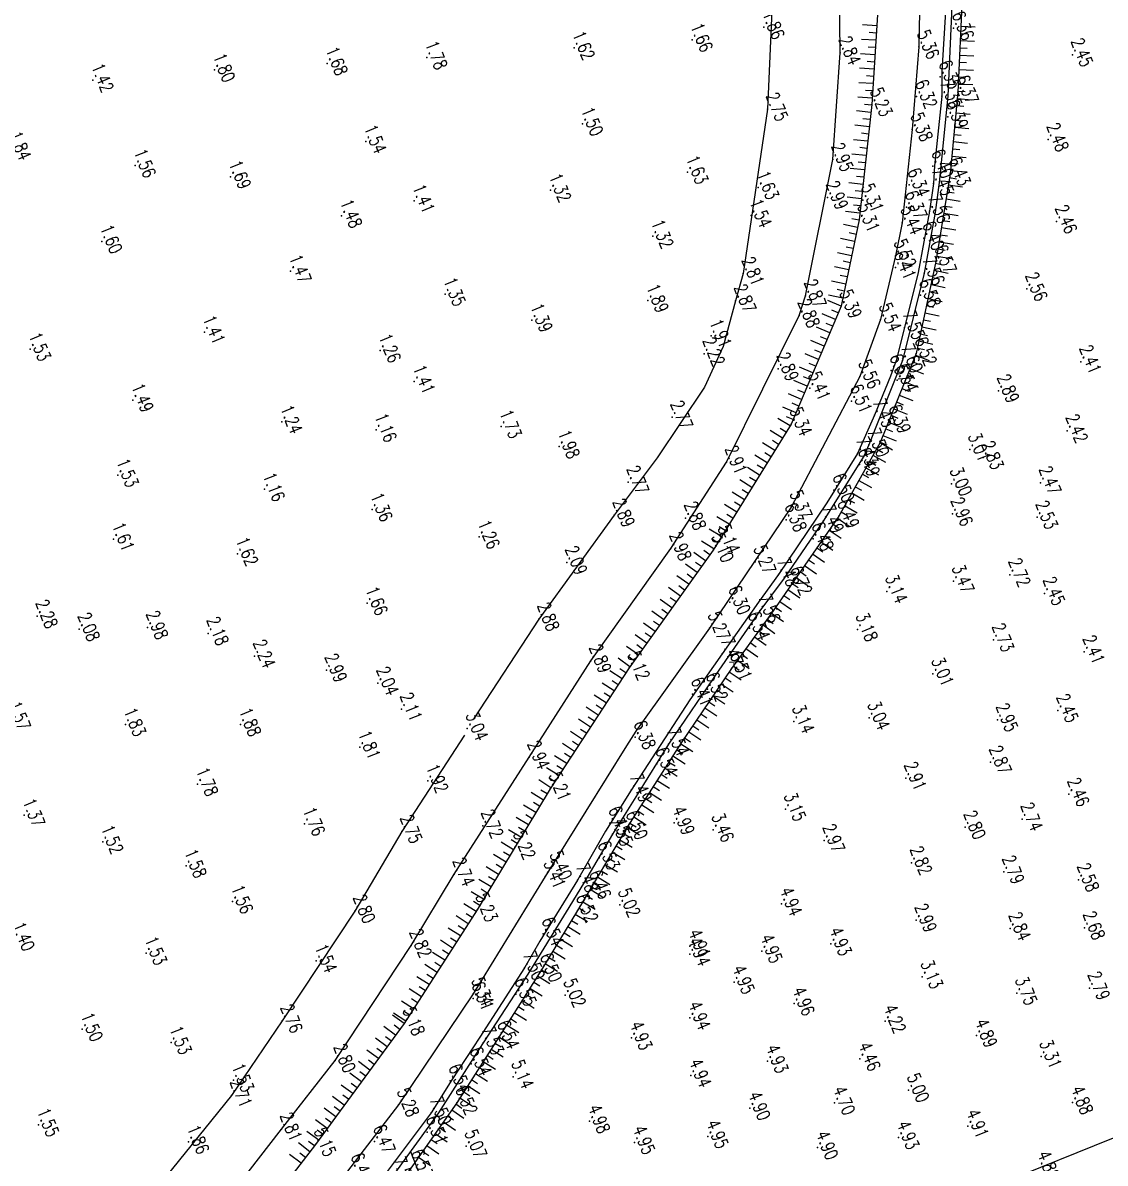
# Model space of a CAD drawing. Header units: millimetres. Extents: x 405522 to 410309, y 2303080 to 2310223.
# Drawn here: x 407481.1 to 407630.8, y 2306985 to 2307142.7 of the extents above; entities that cross this region are included whole.
import ezdxf
from ezdxf.enums import TextEntityAlignment as Align
from ezdxf.xclip import XClip

# ---------------------------------------------------------------- set-up
doc = ezdxf.new("R2010")
doc.units = ezdxf.units.MM
doc.header["$LTSCALE"] = 10
doc.header["$MEASUREMENT"] = 0
doc.header["$XCLIPFRAME"] = 0
doc.layers.get('Defpoints').update_dxf_attribs({"linetype": 'CONTINUOUS'})
for name, color, linetype in [('caodo', 7, 'CONTINUOUS'), ('De', 5, 'CONTINUOUS'), ('DIM', 4, 'CONTINUOUS'), ('Hatch', 8, 'CONTINUOUS'), ('Line', 136, 'CONTINUOUS')]:
    doc.layers.add(name, color=color, linetype=linetype)
doc.styles.add('Dien', font='simplex.shx', dxfattribs={"width": 0.75})
doc.styles.add('TextH', font='vntimeh.shx', dxfattribs={"width": 0.75})
doc.styles.add('txt', font='romans.shx', dxfattribs={"height": 0.2})
doc.dimstyles.new('D2', dxfattribs={"dimscale": 2, "dimtxt": 1.8, "dimasz": 1.5, "dimexe": 1.5, "dimexo": 2, "dimgap": 1, "dimtad": 1, "dimdec": 1, "dimdsep": 46, "dimtxsty": 'TextH', "dimcen": 2.5, "dimclrd": 4, "dimclre": 4, "dimclrt": 7, "dimadec": 1, "dimazin": 2, "dimtfac": 1, "dimtdec": 1, "dimtmove": 1, "dimatfit": 0, "dimfxl": 0.25, "dimtolj": 1, "dimtzin": 0, "dimlwd": -1, "dimlwe": -1, "dimarcsym": 0})
doc.dimstyles.new('D6.7', dxfattribs={"dimscale": 6.7, "dimtxt": 1.5, "dimasz": 2, "dimexe": 1.5, "dimexo": 0.5, "dimgap": 1, "dimtad": 1, "dimdec": 0, "dimdsep": 46, "dimtxsty": 'Dien', "dimcen": 1, "dimclrd": 256, "dimclre": 256, "dimclrt": 7, "dimaunit": 1, "dimadec": 3, "dimazin": 0, "dimtfac": 1, "dimtdec": 0, "dimtmove": 1, "dimatfit": 0, "dimfxl": 1, "dimtolj": 1, "dimtzin": 0, "dimlwe": -1, "dimarcsym": 0})

# ---------------------------------------------------------------- blocks, each defined once
blk = doc.blocks.new('*D8')
at = {"layer": 'Defpoints', "color": 0, "linetype": 'Continuous'}
for p in [(407688.8, 2307448.84), (407705.66, 2307406.94), (406731.61, 2307015)]:
    blk.add_point(p, dxfattribs=at)
at = {"layer": 'DIM', "linetype": 'Continuous'}
for p, q in [((407704.41, 2307410.04), (407685.05, 2307458.16)), ((406730.36, 2307018.11), (406711, 2307066.22))]:
    blk.add_line(p, q, dxfattribs=at)
at = {"layer": 'DIM', "linetype": 'Continuous', "lineweight": -2}
blk.add_line((406727.19, 2307061.9), (407676.37, 2307443.83), dxfattribs=at)
at = {"layer": 'DIM', "linetype": 'Continuous'}
for points in [[(407675.53, 2307445.9), (407677.2, 2307441.76), (407688.8, 2307448.84)], [(406726.35, 2307063.97), (406728.02, 2307059.83), (406714.75, 2307056.9)]]:
    blk.add_solid(points, dxfattribs=at)
at = {"layer": 'DIM', "color": 7, "linetype": 'Continuous', "insert": (407197.4, 2307263.74), "char_height": 10.05, "attachment_point": 5, "rotation": 21.9189, "style": 'Dien'}
blk.add_mtext('\\A1;1050', dxfattribs=at)
blk = doc.blocks.new('*D10')
at = {"layer": 'Defpoints', "color": 0, "linetype": 'Continuous'}
for p in [(407816.98, 2307451.73), (406697.25, 2307100.41), (406731.61, 2307015)]:
    blk.add_point(p, dxfattribs=at)
at = {"layer": 'DIM'}
for p, q in [((407815.73, 2307454.84), (407778.86, 2307546.46)), ((406730.36, 2307018.11), (406693.5, 2307109.73))]:
    blk.add_line(p, q, dxfattribs=at)
at = {"layer": 'DIM', "linetype": 'Continuous', "lineweight": -2}
blk.add_line((407770.18, 2307532.14), (406709.68, 2307105.41), dxfattribs=at)
at = {"layer": 'DIM', "linetype": 'Continuous'}
for points in [[(407769.34, 2307534.21), (407771.01, 2307530.06), (407782.61, 2307537.14)], [(406708.84, 2307107.48), (406710.51, 2307103.34), (406697.25, 2307100.41)]]:
    blk.add_solid(points, dxfattribs=at)
at = {"layer": 'DIM', "color": 7, "linetype": 'Continuous', "insert": (407235.55, 2307329.65), "char_height": 10.05, "attachment_point": 5, "rotation": 21.9189, "style": 'Dien'}
blk.add_mtext('\\A1;1170', dxfattribs=at)
blk = doc.blocks.new('20')
at = {"layer": 'caodo', "color": 8, "linetype": 'Continuous'}
for p in [(-23.95, -166.4, -0.46), (2.26, -166.53, 4.04), (-33.88, -168.15, -0.66), (-50.2, -169.27, -0.7), (-13.4, -169.96, 0.52), (-2.54, -169.12, 3.04), (18.71, -170.22, 0.13), (-84.34, -171.42, -0.64), (-70.57, -170.61, -0.54), (-99.91, -172.33, -0.52), (0.44, -173.3, 4.03), (-116.72, -173.73, -0.9), (-2.83, -175.99, 4), (0.63, -175.97, 5.03), (2.88, -175.38, 4.05), (-23.46, -177.75, 0.43), (-9.03, -177.1, 2.91), (-49.02, -179.76, -0.82), (1.46, -178.82, 4.07), (-3.44, -180.54, 3.06), (-79.01, -182.22, -0.78), (15.35, -181.95, 0.16), (-110.87, -185.56, -0.76), (-14.43, -184.71, 0.63), (-0.58, -185.61, 4.08), (-97.71, -187.13, -0.63), (-34.51, -186.46, -0.69), (1.79, -186.71, 4.11), (-53.46, -188.93, -1), (-24.74, -188.6, -0.69), (-3.87, -188.2, 4.02), (-0.51, -188.04, 5.13), (-72.33, -190.44, -0.91), (-15.15, -189.97, 0.67), (-10.26, -190.34, 2.99), (-4.25, -191.32, 4.05), (-1.05, -191.85, 5.24), (-82.35, -192.51, -0.84), (-25.72, -192.47, -0.78), (-10.78, -193.07, 2.99), (-4.83, -193.46, 3.12), (16.53, -193.29, 0.14), (-39.32, -195.33, -1), (-115.51, -196.03, -0.72), (-1.82, -195.57, 4.08), (-5.74, -198.03, 3.2), (-89.4, -200.16, -0.85), (-5.77, -199.64, 4.09), (-0.16, -198.83, 4.25), (-26.8, -200.48, 0.49), (-1.8, -200.41, 5.24), (-68.03, -203.33, -0.97), (12.41, -202.61, 0.24), (-39.98, -204.23, -0.43), (-27.88, -204.25, 0.55), (-18.19, -203.57, 0.55), (-13.27, -205.01, 3.07), (-2.3, -203.49, 4.26), (-19.06, -206.3, 0.56), (-56.03, -206.93, -0.93), (-7.81, -206.86, 3.22), (-4.52, -207.94, 5.23), (-101.32, -208.57, -0.91), (-31.25, -209.09, -0.41), (-125.41, -210.93, -0.79), (-77, -211.12, -1.06), (-32.22, -211.6, -0.1), (-4.78, -212.52, 5.28), (-2.9, -211.56, 4.2), (19.88, -212.67, 0.09), (-21.99, -213.68, 0.57), (-6.36, -213.91, 4.25), (-72.29, -215.43, -0.91), (-10.67, -214.7, 3.24), (-5.51, -215.24, 4.22), (-17.6, -216.35, 3.09), (8.5, -216.7, 0.57), (-111.21, -217.99, -0.83), (-11.83, -218.11, 4.19), (-36.65, -220.35, 0.45), (-8.67, -220.09, 5.13), (-90.61, -220.98, -1.08), (-77.57, -222.11, -1.16), (-60.29, -221.62, -0.59), (-20.16, -221.29, 3.02), (-6.49, -220.91, 4.07), (17.99, -222.22, 0.1), (-52.26, -224.41, -0.34), (-11.01, -225.37, 5.11), (-9.45, -224.16, 5.18), (4.51, -224.82, 0.69), (-29.13, -226.56, 0.59), (-10.75, -226.87, 4.17), (6.35, -225.93, 0.51), (-113.27, -228.38, -0.79), (-42.72, -229.35, 0.45), (1.98, -229.56, 0.68), (14.29, -229.41, 0.15), (-93.02, -230.32, -1.16), (-14.26, -230.44, 4.18), (-78.14, -233.09, -0.96), (-20.16, -232.77, 3.05), (-44.66, -233.89, 0.57), (-34.78, -234.29, 0.56), (-20.88, -234.52, 4.06), (-15.75, -234.72, 5.17), (-13.61, -234.04, 4.17), (2.11, -233.73, 0.64), (13.83, -234.19, 0.21), (-113.87, -237.21, -0.71), (-63.32, -236.87, -1.06), (-30.1, -237.54, 2.82), (-17.15, -237.17, 4.16), (-96.75, -239.24, -0.7), (-36.81, -238.51, 0.66), (-30.97, -238.73, 2.78), (-51.22, -240.46, -0.23), (-25.15, -240.35, 2.95), (-21.92, -242.09, 5.16), (10.07, -242.13, 0.4), (-20.13, -243.27, 4.4), (-6.95, -244.43, 0.82), (2.26, -243.04, 1.15), (-28.65, -245.95, 3.98), (14.85, -244.71, 0.13), (-78.82, -246.07, -0.66), (-24.51, -247.13, 5.24), (-124.44, -247.88, -0.04), (-55.08, -248.26, 0.56), (-118.62, -249.67, -0.24), (-109.17, -249.41, 0.66), (-100.8, -250.24, -0.14), (-31.48, -249.53, 2.95), (-25.96, -249.54, 4.22), (-11.03, -249.69, 0.86), (7.79, -251.14, 0.41), (-94.37, -253.39, -0.08), (-29.7, -253.07, 5.15), (20.34, -252.8, 0.09), (-84.45, -255.33, 0.67), (-47.9, -254.05, 0.57), (-42.59, -255.03, 2.8), (-28.44, -255.09, 4.19), (-0.57, -255.86, 0.69), (-77.32, -257.14, -0.28), (-33.82, -258.63, 4.09), (-31.77, -257.94, 4.2), (-74.07, -260.73, -0.21), (16.7, -260.91, 0.13), (-112.24, -262.83, -0.49), (-96.32, -262.83, -0.44), (-19.82, -262.42, 0.82), (-9.4, -261.93, 0.72), (8.34, -262.19, 0.63), (-64.96, -263.42, 0.72), (-41.75, -264.61, 4.06), (-79.84, -265.99, -0.51), (-37.16, -265.55, 5.22), (-56.43, -267.38, 0.62), (7.4, -268.07, 0.55), (-38.74, -268.3, 4.22), (-102.26, -271.09, -0.54), (-70.44, -270.62, -0.4), (-4.34, -270.29, 0.59), (-53.49, -271.73, 2.89), (-42.3, -271.93, 5.17), (18.21, -272.5, 0.14), (-126.22, -275.37, -0.95), (-20.97, -274.57, 0.83), (11.75, -275.92, 0.42), (-87.48, -276.56, -0.56), (-62.83, -276.88, 0.4), (-45.24, -276.48, 4.13), (-42.85, -277.06, 4.18), (-36.38, -276.46, 2.67), (-30.96, -277.41, 1.14), (3.87, -277.04, 0.48), (-115.38, -279.07, -0.8), (-74.03, -277.62, 0.43), (-44.89, -278, 5.23), (-15.62, -278.9, 0.65), (-58.39, -279.83, 2.9), (-46.73, -281.28, 4.21), (-3.54, -281.96, 0.5), (-103.85, -282.39, -0.74), (-66.79, -283.55, 0.42), (-54.19, -283.85, 3.09), (-53.33, -282.66, 3.08), (9.21, -283.24, 0.47), (-49.71, -284.37, 5.16), (-47.91, -285.3, 4.14), (19.56, -284.31, 0.26), (-97.42, -287.33, -0.76), (-63.6, -288.47, 2.91), (-49.73, -288.57, 4.2), (-43.89, -287.8, 2.7), (-21.52, -287.65, 2.62), (-80.53, -288.64, 0.48), (-2.9, -289.92, 0.67), (10.1, -291.08, 0.52), (20.37, -290.95, 0.36), (-54.47, -291.81, 4.22), (-14.68, -293.18, 2.61), (-109.36, -294.45, -0.79), (-72.74, -293.41, 0.5), (-34.2, -294.59, 2.62), (-34.18, -293.48, 2.59), (-24.23, -294.17, 2.63), (-85.84, -295.52, -0.78), (-57.06, -296.51, 5.18), (-54.71, -296.77, 4.18), (-2.06, -297.73, 0.81), (-28.08, -298.46, 2.63), (21.05, -299.29, 0.47), (-64.16, -300.11, 3.02), (-64.15, -300.74, 4.19), (-58.23, -300.15, 4.23), (-51.43, -300.28, 2.7), (11.01, -300.01, 1.43), (-19.78, -301.44, 2.64), (-90.58, -303.82, 0.44), (-73.69, -304.2, 2.86), (-34.18, -303.43, 2.62), (-7.17, -303.88, 1.9), (-118.2, -304.99, -0.82), (5.46, -305.86, 2.57), (-105.93, -306.84, -0.79), (-62.77, -306.86, 5.21), (-60.61, -306.07, 4.22), (-42.26, -306.2, 2.61), (-10.68, -309.07, 2.14), (14.38, -308.74, 0.99), (-83.24, -309.29, 0.48), (-64.43, -309.77, 4.22), (-23.44, -309.41, 2.61), (-97.31, -312.01, -0.79), (-67.34, -312.11, 4.22), (-58.64, -311.55, 2.82), (-34.07, -311.37, 2.62), (-3.94, -313.4, 2.68), (-97.58, -314.13, 0.39), (-66.41, -315.15, 4.2), (-14.18, -315.17, 2.38), (18.73, -315.11, 2.56), (-74.46, -315.43, 2.96), (-69.96, -316.57, 5.18), (-25.9, -315.9, 2.58), (-124.25, -318.2, -0.77), (-48.06, -317.72, 2.66), (4.26, -318.37, 2.59), (-90.66, -318.79, 0.49), (-70.49, -319.23, 4.19), (-31.7, -319.83, 2.63), (-5.34, -319.95, 2.61), (-103.51, -320.56, -0.46), (-85.94, -320.91, 2.83), (-77.78, -320.51, 4.15), (-65.11, -321.18, 2.75), (-41.85, -320.63, 2.63), (-16.53, -321.34, 2.58)]:
    blk.add_point(p, dxfattribs=at)
at = {"layer": 'caodo', "color": 8, "linetype": 'Continuous', "style": 'txt', "width": 0.75}
for s, p in [('1.86', (-23.45, -166.4, -0.46)), ('6.36', (2.76, -166.53, 4.04)), ('1.66', (-33.38, -168.15, -0.66)), ('5.36', (-2.04, -169.12, 3.04)), ('1.78', (-70.07, -170.61, -0.54)), ('1.62', (-49.7, -169.27, -0.7)), ('2.84', (-12.9, -169.96, 0.52)), ('2.45', (19.21, -170.22, 0.13)), ('1.80', (-99.41, -172.33, -0.52)), ('1.68', (-83.84, -171.42, -0.64)), ('1.42', (-116.22, -173.73, -0.9)), ('6.35', (0.94, -173.3, 4.03)), ('6.37', (3.38, -175.38, 4.05)), ('5.23', (-8.53, -177.1, 2.91)), ('6.32', (-2.33, -175.99, 4)), ('7.35', (1.13, -175.97, 5.03)), ('2.75', (-22.96, -177.75, 0.43)), ('1.50', (-48.52, -179.76, -0.82)), ('6.39', (1.96, -178.82, 4.07)), ('5.38', (-2.94, -180.54, 3.06)), ('2.48', (15.85, -181.95, 0.16)), ('1.84', (-127.62, -183.14, -0.48)), ('1.54', (-78.51, -182.22, -0.78)), ('2.95', (-13.93, -184.71, 0.63)), ('1.56', (-110.37, -185.56, -0.76)), ('1.63', (-34.01, -186.46, -0.69)), ('6.40', (-0.08, -185.61, 4.08)), ('1.69', (-97.21, -187.13, -0.63)), ('6.34', (-3.37, -188.2, 4.02)), ('7.45', (-0.01, -188.04, 5.13)), ('6.43', (2.29, -186.71, 4.11)), ('1.32', (-52.96, -188.93, -1)), ('1.63', (-24.24, -188.6, -0.69)), ('1.41', (-71.83, -190.44, -0.91)), ('2.99', (-14.65, -189.97, 0.67)), ('5.31', (-9.76, -190.34, 2.99)), ('6.37', (-3.75, -191.32, 4.05)), ('1.48', (-81.85, -192.51, -0.84)), ('1.54', (-25.22, -192.47, -0.78)), ('5.31', (-10.28, -193.07, 2.99)), ('7.56', (-0.55, -191.85, 5.24)), ('5.44', (-4.33, -193.46, 3.12)), ('2.46', (17.03, -193.29, 0.14)), ('1.60', (-115.01, -196.03, -0.72)), ('1.32', (-38.82, -195.33, -1)), ('6.40', (-1.32, -195.57, 4.08)), ('5.52', (-5.24, -198.03, 3.2)), ('6.57', (0.34, -198.83, 4.25)), ('1.47', (-88.9, -200.16, -0.85)), ('2.81', (-26.3, -200.48, 0.49)), ('6.41', (-5.27, -199.64, 4.09)), ('7.56', (-1.3, -200.41, 5.24)), ('1.35', (-67.53, -203.33, -0.97)), ('2.87', (-17.69, -203.57, 0.55)), ('6.58', (-1.8, -203.49, 4.26)), ('2.56', (12.91, -202.61, 0.24)), ('1.89', (-39.48, -204.23, -0.43)), ('2.87', (-27.38, -204.25, 0.55)), ('5.39', (-12.77, -205.01, 3.07)), ('1.39', (-55.53, -206.93, -0.93)), ('2.88', (-18.56, -206.3, 0.56)), ('5.54', (-7.31, -206.86, 3.22)), ('1.41', (-100.82, -208.57, -0.91)), ('7.55', (-4.02, -207.94, 5.23)), ('1.91', (-30.75, -209.09, -0.41)), ('1.53', (-124.91, -210.93, -0.79)), ('1.26', (-76.5, -211.12, -1.06)), ('2.22', (-31.72, -211.6, -0.1)), ('6.52', (-2.4, -211.56, 4.2)), ('7.60', (-4.28, -212.52, 5.28)), ('2.41', (20.38, -212.67, 0.09)), ('2.89', (-21.49, -213.68, 0.57)), ('5.56', (-10.17, -214.7, 3.24)), ('6.57', (-5.86, -213.91, 4.25)), ('1.41', (-71.79, -215.43, -0.91)), ('5.41', (-17.1, -216.35, 3.09)), ('6.54', (-5.01, -215.24, 4.22)), ('1.49', (-110.71, -217.99, -0.83)), ('6.51', (-11.33, -218.11, 4.19)), ('2.89', (9, -216.7, 0.57)), ('1.24', (-90.11, -220.98, -1.08)), ('2.77', (-36.15, -220.35, 0.45)), ('5.34', (-19.66, -221.29, 3.02)), ('7.45', (-8.17, -220.09, 5.13)), ('6.39', (-5.99, -220.91, 4.07)), ('1.16', (-77.07, -222.11, -1.16)), ('1.73', (-59.79, -221.62, -0.59)), ('2.42', (18.49, -222.22, 0.1)), ('1.98', (-51.76, -224.41, -0.34)), ('7.50', (-8.95, -224.16, 5.18)), ('7.43', (-10.51, -225.37, 5.11)), ('3.01', (5.01, -224.82, 0.69)), ('2.83', (6.85, -225.93, 0.51)), ('2.91', (-28.63, -226.56, 0.59)), ('6.49', (-10.25, -226.87, 4.17)), ('1.53', (-112.77, -228.38, -0.79)), ('1.16', (-92.52, -230.32, -1.16)), ('2.77', (-42.22, -229.35, 0.45)), ('6.50', (-13.76, -230.44, 4.18)), ('3.00', (2.48, -229.56, 0.68)), ('2.47', (14.79, -229.41, 0.15)), ('1.36', (-77.64, -233.09, -0.96)), ('2.89', (-44.16, -233.89, 0.57)), ('5.37', (-19.66, -232.77, 3.05)), ('2.96', (2.61, -233.73, 0.64)), ('2.88', (-34.28, -234.29, 0.56)), ('6.38', (-20.38, -234.52, 4.06)), ('7.49', (-15.25, -234.72, 5.17)), ('6.49', (-13.11, -234.04, 4.17)), ('2.53', (14.33, -234.19, 0.21)), ('1.26', (-62.82, -236.87, -1.06)), ('1.61', (-113.37, -237.21, -0.71)), ('2.98', (-36.31, -238.51, 0.66)), ('5.10', (-30.47, -238.73, 2.78)), ('5.14', (-29.6, -237.54, 2.82)), ('6.48', (-16.65, -237.17, 4.16)), ('1.62', (-96.25, -239.24, -0.7)), ('5.27', (-24.65, -240.35, 2.95)), ('2.09', (-50.72, -240.46, -0.23)), ('7.48', (-21.42, -242.09, 5.16)), ('6.72', (-19.63, -243.27, 4.4)), ('3.47', (2.76, -243.04, 1.15)), ('2.72', (10.57, -242.13, 0.4)), ('3.14', (-6.45, -244.43, 0.82)), ('2.45', (15.35, -244.71, 0.13)), ('1.66', (-78.32, -246.07, -0.66)), ('6.30', (-28.15, -245.95, 3.98)), ('2.28', (-123.94, -247.88, -0.04)), ('7.56', (-24.01, -247.13, 5.24)), ('2.08', (-118.12, -249.67, -0.24)), ('2.98', (-108.67, -249.41, 0.66)), ('2.88', (-54.58, -248.26, 0.56)), ('5.27', (-30.98, -249.53, 2.95)), ('6.54', (-25.46, -249.54, 4.22)), ('3.18', (-10.53, -249.69, 0.86)), ('2.18', (-100.3, -250.24, -0.14)), ('2.73', (8.29, -251.14, 0.41)), ('7.47', (-29.2, -253.07, 5.15)), ('2.41', (20.84, -252.8, 0.09)), ('2.24', (-93.87, -253.39, -0.08)), ('2.89', (-47.4, -254.05, 0.57)), ('2.99', (-83.95, -255.33, 0.67)), ('5.12', (-42.09, -255.03, 2.8)), ('6.51', (-27.94, -255.09, 4.19)), ('3.01', (-0.07, -255.86, 0.69)), ('2.04', (-76.82, -257.14, -0.28)), ('6.41', (-33.32, -258.63, 4.09)), ('6.52', (-31.27, -257.94, 4.2)), ('2.11', (-73.57, -260.73, -0.21)), ('1.57', (-127.72, -261.97, -0.75)), ('3.14', (-19.32, -262.42, 0.82)), ('3.04', (-8.9, -261.93, 0.72)), ('2.95', (8.84, -262.19, 0.63)), ('2.45', (17.2, -260.91, 0.13)), ('1.83', (-111.74, -262.83, -0.49)), ('1.88', (-95.82, -262.83, -0.44)), ('3.04', (-64.46, -263.42, 0.72)), ('6.38', (-41.25, -264.61, 4.06)), ('7.54', (-36.66, -265.55, 5.22)), ('1.81', (-79.34, -265.99, -0.51)), ('2.94', (-55.93, -267.38, 0.62)), ('6.54', (-38.24, -268.3, 4.22)), ('2.87', (7.9, -268.07, 0.55)), ('2.91', (-3.84, -270.29, 0.59)), ('1.78', (-101.76, -271.09, -0.54)), ('1.92', (-69.94, -270.62, -0.4)), ('5.21', (-52.99, -271.73, 2.89)), ('7.49', (-41.8, -271.93, 5.17)), ('2.46', (18.71, -272.5, 0.14)), ('3.15', (-20.47, -274.57, 0.83)), ('1.37', (-125.72, -275.37, -0.95)), ('6.45', (-44.74, -276.48, 4.13)), ('2.74', (12.25, -275.92, 0.42)), ('1.76', (-86.98, -276.56, -0.56)), ('2.75', (-73.53, -277.62, 0.43)), ('2.72', (-62.33, -276.88, 0.4)), ('7.55', (-44.39, -278, 5.23)), ('6.50', (-42.35, -277.06, 4.18)), ('4.99', (-35.88, -276.46, 2.67)), ('3.46', (-30.46, -277.41, 1.14)), ('2.80', (4.37, -277.04, 0.48)), ('1.52', (-114.88, -279.07, -0.8)), ('5.22', (-57.89, -279.83, 2.9)), ('2.97', (-15.12, -278.9, 0.65)), ('6.53', (-46.23, -281.28, 4.21)), ('1.58', (-103.35, -282.39, -0.74)), ('5.40', (-52.83, -282.66, 3.08)), ('2.82', (-3.04, -281.96, 0.5)), ('2.74', (-66.29, -283.55, 0.42)), ('5.41', (-53.69, -283.85, 3.09)), ('7.48', (-49.21, -284.37, 5.16)), ('2.79', (9.71, -283.24, 0.47)), ('2.58', (20.06, -284.31, 0.26)), ('6.46', (-47.41, -285.3, 4.14)), ('1.56', (-96.92, -287.33, -0.76)), ('2.80', (-80.03, -288.64, 0.48)), ('5.23', (-63.1, -288.47, 2.91)), ('6.52', (-49.23, -288.57, 4.2)), ('5.02', (-43.39, -287.8, 2.7)), ('4.94', (-21.02, -287.65, 2.62)), ('2.99', (-2.4, -289.92, 0.67)), ('6.54', (-53.97, -291.81, 4.22)), ('2.84', (10.6, -291.08, 0.52)), ('2.68', (20.87, -290.95, 0.36)), ('1.40', (-127.14, -292.47, -0.92)), ('2.82', (-72.24, -293.41, 0.5)), ('4.91', (-33.68, -293.48, 2.59)), ('4.93', (-14.18, -293.18, 2.61)), ('1.53', (-108.86, -294.45, -0.79)), ('4.94', (-33.7, -294.59, 2.62)), ('4.95', (-23.73, -294.17, 2.63)), ('1.54', (-85.34, -295.52, -0.78)), ('7.50', (-56.56, -296.51, 5.18)), ('6.50', (-54.21, -296.77, 4.18)), ('3.13', (-1.56, -297.73, 0.81)), ('5.34', (-63.66, -300.11, 3.02)), ('6.55', (-57.73, -300.15, 4.23)), ('5.02', (-50.93, -300.28, 2.7)), ('4.95', (-27.58, -298.46, 2.63)), ('3.75', (11.51, -300.01, 1.43)), ('2.79', (21.55, -299.29, 0.47)), ('6.51', (-63.65, -300.74, 4.19)), ('4.96', (-19.28, -301.44, 2.64)), ('2.76', (-90.08, -303.82, 0.44)), ('5.18', (-73.19, -304.2, 2.86)), ('4.94', (-33.68, -303.43, 2.62)), ('4.22', (-6.67, -303.88, 1.9)), ('1.50', (-117.7, -304.99, -0.82)), ('6.54', (-60.11, -306.07, 4.22)), ('4.93', (-41.76, -306.2, 2.61)), ('4.89', (5.96, -305.86, 2.57)), ('1.53', (-105.43, -306.84, -0.79)), ('7.53', (-62.27, -306.86, 5.21)), ('2.80', (-82.74, -309.29, 0.48)), ('4.93', (-22.94, -309.41, 2.61)), ('4.46', (-10.18, -309.07, 2.14)), ('3.31', (14.88, -308.74, 0.99)), ('6.54', (-63.93, -309.77, 4.22)), ('1.53', (-96.81, -312.01, -0.79)), ('6.54', (-66.84, -312.11, 4.22)), ('5.14', (-58.14, -311.55, 2.82)), ('4.94', (-33.57, -311.37, 2.62)), ('2.71', (-97.08, -314.13, 0.39)), ('5.00', (-3.44, -313.4, 2.68)), ('5.28', (-73.96, -315.43, 2.96)), ('6.52', (-65.91, -315.15, 4.2)), ('4.70', (-13.68, -315.17, 2.38)), ('4.88', (19.23, -315.11, 2.56)), ('7.50', (-69.46, -316.57, 5.18)), ('4.90', (-25.4, -315.9, 2.58)), ('1.55', (-123.75, -318.2, -0.77)), ('2.81', (-90.16, -318.79, 0.49)), ('4.98', (-47.56, -317.72, 2.66)), ('4.91', (4.76, -318.37, 2.59)), ('1.86', (-103.01, -320.56, -0.46)), ('6.47', (-77.28, -320.51, 4.15)), ('6.51', (-69.99, -319.23, 4.19)), ('4.95', (-31.2, -319.83, 2.63)), ('4.93', (-4.84, -319.95, 2.61)), ('5.15', (-85.44, -320.91, 2.83)), ('5.07', (-64.61, -321.18, 2.75)), ('4.95', (-41.35, -320.63, 2.63)), ('4.90', (-16.03, -321.34, 2.58)), ('6.43', (-80.37, -324.43, 4.11)), ('7.53', (-74.54, -324.93, 5.21)), ('6.53', (-72.03, -323.9, 4.21)), ('4.88', (14.59, -324.12, 2.56))]:
    blk.add_text(s, height=1.8, rotation=292, dxfattribs=at).set_placement(p, align=Align.CENTER)
blk = doc.blocks.new('*D50')
at = {"layer": 'Defpoints', "color": 0, "linetype": 'Continuous'}
for p in [(407494.82, 2306933.31), (408995.35, 2306821.5), (407742.64, 2306317.43)]:
    blk.add_point(p, dxfattribs=at)
at = {"layer": 'Hatch', "color": 4, "linetype": 'Continuous'}
for p, q in [((407498.53, 2306934.8), (408750.32, 2307438.5)), ((408748.65, 2307434.6), (408994.23, 2306824.28)), ((407746.35, 2306318.92), (408998.14, 2306822.62))]:
    blk.add_line(p, q, dxfattribs=at)
for points in [[(408749.12, 2307434.78), (408748.19, 2307434.41), (408747.53, 2307437.38)], [(408994.7, 2306824.47), (408993.77, 2306824.09), (408995.35, 2306821.5)]]:
    blk.add_solid(points, dxfattribs=at)
at = {"layer": 'Hatch', "color": 7, "linetype": 'Continuous', "insert": (408874.97, 2307130.86), "char_height": 3.6, "attachment_point": 5, "rotation": 291.9189, "style": 'TextH'}
blk.add_mtext('\\A1;663.9', dxfattribs=at)
blk = doc.blocks.new('*D54')
at = {"layer": 'Defpoints', "color": 0, "linetype": 'Continuous'}
for p in [(408495.7, 2307336.05), (407494.82, 2306933.31), (407742.64, 2306317.43)]:
    blk.add_point(p, dxfattribs=at)
at = {"layer": 'Hatch', "color": 4, "linetype": 'Continuous'}
for p, q in [((407498.53, 2306934.8), (408498.49, 2307337.17)), ((408742.4, 2306722.95), (408496.82, 2307333.26)), ((407746.35, 2306318.92), (408746.31, 2306721.28))]:
    blk.add_line(p, q, dxfattribs=at)
for points in [[(408497.29, 2307333.45), (408496.36, 2307333.08), (408495.7, 2307336.05)], [(408742.87, 2306723.13), (408741.94, 2306722.76), (408743.52, 2306720.16)]]:
    blk.add_solid(points, dxfattribs=at)
at = {"layer": 'Hatch', "color": 7, "linetype": 'Continuous', "insert": (408623.14, 2307029.52), "char_height": 3.6, "attachment_point": 5, "rotation": 291.9189, "style": 'TextH'}
blk.add_mtext('\\A1;663.9', dxfattribs=at)

msp = doc.modelspace()

# ---------------------------------------------------------------- linework, layer by layer
at = {"layer": 'De', "color": 8, "linetype": 'Continuous'}
for p, q in [((407599.23, 2307142.25), (407597.23, 2307142.38)), ((407599.16, 2307141.25), (407598.16, 2307141.32)), ((407610.79, 2307141.21), (407611.79, 2307141.17)), ((407610.84, 2307142.21), (407612.83, 2307142.13)), ((407599.1, 2307140.26), (407597.1, 2307140.38)), ((407610.75, 2307140.22), (407612.75, 2307140.13)), ((407598.97, 2307138.26), (407596.97, 2307138.39)), ((407599.03, 2307139.26), (407598.04, 2307139.32)), ((407610.66, 2307138.22), (407612.66, 2307138.13)), ((407610.71, 2307139.22), (407611.7, 2307139.17)), ((407598.84, 2307136.26), (407596.85, 2307136.39)), ((407598.91, 2307137.26), (407597.91, 2307137.33)), ((407610.58, 2307136.22), (407612.57, 2307136.13)), ((407610.62, 2307137.22), (407611.62, 2307137.18)), ((407598.78, 2307135.27), (407597.78, 2307135.33)), ((407610.53, 2307135.22), (407611.53, 2307135.18)), ((407598.71, 2307134.27), (407596.72, 2307134.4)), ((407598.65, 2307133.27), (407597.65, 2307133.33)), ((407610.44, 2307133.22), (407611.44, 2307133.18)), ((407610.49, 2307134.22), (407612.49, 2307134.13)), ((407598.59, 2307132.27), (407596.59, 2307132.4)), ((407610.36, 2307132.23), (407612.35, 2307132.03)), ((407598.41, 2307130.28), (407596.42, 2307130.5)), ((407598.52, 2307131.28), (407597.52, 2307131.38)), ((407610.16, 2307130.24), (407612.15, 2307130.04)), ((407610.26, 2307131.23), (407611.25, 2307131.14)), ((407598.19, 2307128.29), (407596.2, 2307128.51)), ((407598.3, 2307129.29), (407597.31, 2307129.4)), ((407610.07, 2307129.24), (407611.06, 2307129.14)), ((407598.08, 2307127.3), (407597.09, 2307127.41)), ((407609.88, 2307127.25), (407610.87, 2307127.15)), ((407609.97, 2307128.24), (407611.96, 2307128.05)), ((407597.97, 2307126.3), (407595.98, 2307126.52)), ((407597.86, 2307125.31), (407596.87, 2307125.42)), ((407609.68, 2307125.26), (407610.68, 2307125.16)), ((407609.78, 2307126.25), (407611.77, 2307126.06)), ((407597.75, 2307124.32), (407595.77, 2307124.53)), ((407609.59, 2307124.26), (407611.58, 2307124.07)), ((407597.54, 2307122.33), (407595.55, 2307122.55)), ((407597.65, 2307123.32), (407596.65, 2307123.43)), ((407609.4, 2307122.27), (407611.39, 2307122.08)), ((407609.49, 2307123.27), (407610.49, 2307123.17)), ((407597.32, 2307120.34), (407595.33, 2307120.56)), ((407597.43, 2307121.33), (407596.43, 2307121.44)), ((407609.27, 2307121.28), (407610.26, 2307121.12)), ((407597.21, 2307119.35), (407596.22, 2307119.46)), ((407608.95, 2307119.31), (407609.94, 2307119.15)), ((407609.11, 2307120.29), (407611.09, 2307119.98)), ((407597.1, 2307118.35), (407595.11, 2307118.57)), ((407596.99, 2307117.36), (407596, 2307117.47)), ((407608.63, 2307117.33), (407609.62, 2307117.17)), ((407608.79, 2307118.32), (407610.77, 2307118)), ((407596.88, 2307116.36), (407594.9, 2307116.58)), ((407608.48, 2307116.34), (407610.45, 2307116.03)), ((407596.56, 2307114.39), (407594.61, 2307114.8)), ((407596.77, 2307115.37), (407595.79, 2307115.58)), ((407608.16, 2307114.37), (407610.13, 2307114.05)), ((407608.32, 2307115.36), (407609.3, 2307115.2)), ((407596.15, 2307112.44), (407594.2, 2307112.85)), ((407596.36, 2307113.41), (407595.38, 2307113.62)), ((407608, 2307113.38), (407608.99, 2307113.22)), ((407595.95, 2307111.46), (407594.97, 2307111.66)), ((407607.68, 2307111.41), (407608.67, 2307111.25)), ((407607.84, 2307112.4), (407609.81, 2307112.08)), ((407595.74, 2307110.48), (407593.79, 2307110.89)), ((407595.54, 2307109.5), (407594.56, 2307109.7)), ((407607.35, 2307109.44), (407608.33, 2307109.23)), ((407607.52, 2307110.42), (407609.5, 2307110.1)), ((407595.33, 2307108.52), (407593.38, 2307108.93)), ((407607.14, 2307108.46), (407609.1, 2307108.04)), ((407594.92, 2307106.56), (407592.97, 2307106.97)), ((407595.13, 2307107.54), (407594.15, 2307107.75)), ((407606.72, 2307106.5), (407608.68, 2307106.08)), ((407606.93, 2307107.48), (407607.91, 2307107.27)), ((407594.51, 2307104.61), (407592.56, 2307105.02)), ((407594.72, 2307105.58), (407593.74, 2307105.79)), ((407606.51, 2307105.53), (407607.49, 2307105.31)), ((407594.29, 2307103.48), (407592.45, 2307104.26)), ((407606.09, 2307103.57), (407607.07, 2307103.36)), ((407606.3, 2307104.55), (407608.25, 2307104.13)), ((407593.51, 2307101.64), (407591.67, 2307102.42)), ((407593.9, 2307102.56), (407592.98, 2307102.95)), ((407605.67, 2307101.61), (407606.65, 2307101.4)), ((407605.88, 2307102.59), (407607.83, 2307102.17)), ((407592.73, 2307099.8), (407590.89, 2307100.58)), ((407593.12, 2307100.72), (407592.2, 2307101.11)), ((407605.46, 2307100.64), (407607.41, 2307100.22)), ((407591.95, 2307097.95), (407590.11, 2307098.73)), ((407592.34, 2307098.88), (407591.42, 2307099.27)), ((407605.04, 2307098.68), (407606.99, 2307098.26)), ((407605.25, 2307099.66), (407606.23, 2307099.45)), ((407591.17, 2307096.11), (407589.33, 2307096.89)), ((407591.56, 2307097.03), (407590.64, 2307097.42)), ((407604.83, 2307097.7), (407605.8, 2307097.49)), ((407590.78, 2307095.19), (407589.86, 2307095.58)), ((407604.21, 2307095.81), (407605.13, 2307095.43)), ((407604.58, 2307096.74), (407606.44, 2307095.99)), ((407590.39, 2307094.27), (407588.55, 2307095.05)), ((407590, 2307093.35), (407589.08, 2307093.74)), ((407603.45, 2307093.96), (407604.38, 2307093.58)), ((407603.83, 2307094.88), (407605.68, 2307094.13)), ((407589.61, 2307092.43), (407587.77, 2307093.21)), ((407602.7, 2307092.1), (407603.63, 2307091.73)), ((407603.08, 2307093.03), (407604.93, 2307092.28)), ((407588.83, 2307090.59), (407586.99, 2307091.37)), ((407589.22, 2307091.51), (407588.3, 2307091.9)), ((407602.33, 2307091.18), (407604.18, 2307090.43)), ((407588.05, 2307088.75), (407586.21, 2307089.52)), ((407588.44, 2307089.67), (407587.52, 2307090.06)), ((407601.57, 2307089.32), (407603.43, 2307088.57)), ((407601.95, 2307090.25), (407602.88, 2307089.87)), ((407587.23, 2307086.93), (407585.53, 2307087.98)), ((407587.66, 2307087.82), (407586.74, 2307088.21)), ((407600.82, 2307087.47), (407602.68, 2307086.72)), ((407601.2, 2307088.4), (407602.13, 2307088.02)), ((407586.18, 2307085.23), (407584.48, 2307086.28)), ((407586.7, 2307086.08), (407585.85, 2307086.6)), ((407600.45, 2307086.54), (407601.37, 2307086.17)), ((407585.12, 2307083.53), (407583.42, 2307084.58)), ((407585.65, 2307084.38), (407584.8, 2307084.9)), ((407599.67, 2307084.63), (407601.41, 2307083.65)), ((407599.69, 2307084.69), (407600.62, 2307084.32)), ((407600.07, 2307085.62), (407601.92, 2307084.87)), ((407584.07, 2307081.83), (407582.37, 2307082.88)), ((407584.6, 2307082.68), (407583.75, 2307083.2)), ((407598.69, 2307082.89), (407600.43, 2307081.91)), ((407599.18, 2307083.76), (407600.05, 2307083.27)), ((407583.02, 2307080.13), (407581.32, 2307081.18)), ((407583.54, 2307080.98), (407582.69, 2307081.5)), ((407597.71, 2307081.14), (407599.45, 2307080.16)), ((407598.2, 2307082.01), (407599.07, 2307081.52)), ((407581.96, 2307078.43), (407580.26, 2307079.48)), ((407582.49, 2307079.28), (407581.64, 2307079.8)), ((407597.22, 2307080.27), (407598.09, 2307079.78)), ((407581.44, 2307077.58), (407580.59, 2307078.1)), ((407596.24, 2307078.53), (407597.11, 2307078.04)), ((407596.73, 2307079.4), (407598.47, 2307078.42)), ((407580.91, 2307076.73), (407579.21, 2307077.78)), ((407580.38, 2307075.88), (407579.53, 2307076.4)), ((407595.26, 2307076.78), (407596.13, 2307076.29)), ((407595.75, 2307077.66), (407597.49, 2307076.68)), ((407579.85, 2307075.03), (407578.15, 2307076.08)), ((407579.33, 2307074.18), (407578.48, 2307074.7)), ((407594.28, 2307075.04), (407595.15, 2307074.55)), ((407594.77, 2307075.91), (407596.52, 2307074.93)), ((407578.8, 2307073.33), (407577.1, 2307074.38)), ((407593.2, 2307073.36), (407594.02, 2307072.79)), ((407593.77, 2307074.18), (407595.41, 2307073.05)), ((407577.75, 2307071.63), (407576.05, 2307072.68)), ((407578.27, 2307072.48), (407577.42, 2307073)), ((407592.06, 2307071.72), (407592.88, 2307071.15)), ((407592.63, 2307072.54), (407594.27, 2307071.4)), ((407576.69, 2307069.93), (407574.99, 2307070.98)), ((407577.22, 2307070.78), (407576.37, 2307071.3)), ((407590.92, 2307070.07), (407591.74, 2307069.5)), ((407591.49, 2307070.9), (407593.13, 2307069.76)), ((407575.54, 2307068.29), (407573.91, 2307069.45)), ((407576.12, 2307069.11), (407575.31, 2307069.69)), ((407589.78, 2307068.43), (407590.6, 2307067.86)), ((407590.35, 2307069.25), (407591.99, 2307068.11)), ((407574.38, 2307066.66), (407572.75, 2307067.82)), ((407574.96, 2307067.48), (407574.15, 2307068.06)), ((407589.21, 2307067.61), (407590.86, 2307066.47)), ((407573.22, 2307065.03), (407571.59, 2307066.2)), ((407573.8, 2307065.85), (407572.99, 2307066.43)), ((407588.07, 2307065.96), (407589.72, 2307064.82)), ((407588.64, 2307066.79), (407589.46, 2307066.22)), ((407572.06, 2307063.41), (407570.43, 2307064.57)), ((407572.64, 2307064.22), (407571.83, 2307064.8)), ((407586.93, 2307064.32), (407588.58, 2307063.18)), ((407587.5, 2307065.14), (407588.33, 2307064.57)), ((407570.9, 2307061.78), (407569.27, 2307062.94)), ((407571.48, 2307062.59), (407570.67, 2307063.17)), ((407585.8, 2307062.67), (407587.44, 2307061.54)), ((407586.37, 2307063.5), (407587.19, 2307062.93)), ((407569.74, 2307060.15), (407568.11, 2307061.31)), ((407570.32, 2307060.96), (407569.5, 2307061.54)), ((407584.66, 2307061.03), (407586.3, 2307059.89)), ((407585.23, 2307061.85), (407586.05, 2307061.28)), ((407568.58, 2307058.52), (407566.95, 2307059.68)), ((407569.16, 2307059.33), (407568.34, 2307059.91)), ((407583.49, 2307059.41), (407585.1, 2307058.23)), ((407584.07, 2307060.22), (407584.88, 2307059.63)), ((407567.42, 2307056.89), (407565.79, 2307058.05)), ((407568, 2307057.71), (407567.18, 2307058.29)), ((407582.31, 2307057.79), (407583.93, 2307056.62)), ((407582.9, 2307058.6), (407583.71, 2307058.01)), ((407566.26, 2307055.26), (407564.63, 2307056.42)), ((407566.84, 2307056.08), (407566.02, 2307056.66)), ((407581.13, 2307056.17), (407582.75, 2307055)), ((407581.72, 2307056.98), (407582.53, 2307056.39)), ((407565.09, 2307053.63), (407563.47, 2307054.8)), ((407565.67, 2307054.45), (407564.86, 2307055.03)), ((407579.96, 2307054.56), (407581.58, 2307053.38)), ((407580.55, 2307055.36), (407581.36, 2307054.78)), ((407563.99, 2307051.96), (407562.32, 2307053.06)), ((407564.54, 2307052.8), (407563.7, 2307053.35)), ((407578.8, 2307052.93), (407580.46, 2307051.81)), ((407579.37, 2307053.75), (407580.18, 2307053.16)), ((407562.9, 2307050.29), (407561.23, 2307051.38)), ((407563.45, 2307051.13), (407562.61, 2307051.67)), ((407577.68, 2307051.27), (407579.34, 2307050.15)), ((407578.24, 2307052.1), (407579.07, 2307051.54)), ((407561.81, 2307048.62), (407560.13, 2307049.71)), ((407562.35, 2307049.45), (407561.52, 2307050)), ((407576.57, 2307049.61), (407578.22, 2307048.49)), ((407577.12, 2307050.44), (407577.95, 2307049.88)), ((407560.71, 2307046.94), (407559.04, 2307048.03)), ((407561.26, 2307047.78), (407560.42, 2307048.32)), ((407575.45, 2307047.95), (407577.11, 2307046.83)), ((407576.01, 2307048.78), (407576.84, 2307048.22)), ((407559.62, 2307045.27), (407557.95, 2307046.36)), ((407560.17, 2307046.1), (407559.33, 2307046.65)), ((407574.89, 2307047.12), (407575.72, 2307046.56)), ((407559.07, 2307044.43), (407558.24, 2307044.97)), ((407573.77, 2307045.46), (407574.6, 2307044.9)), ((407574.33, 2307046.29), (407575.99, 2307045.17)), ((407558.53, 2307043.59), (407556.85, 2307044.68)), ((407557.98, 2307042.75), (407557.14, 2307043.3)), ((407572.65, 2307043.8), (407573.48, 2307043.24)), ((407573.21, 2307044.63), (407574.87, 2307043.51)), ((407557.44, 2307041.92), (407555.76, 2307043.01)), ((407556.89, 2307041.08), (407556.05, 2307041.62)), ((407571.56, 2307042.13), (407572.4, 2307041.59)), ((407572.1, 2307042.97), (407573.78, 2307041.89)), ((407556.34, 2307040.24), (407554.67, 2307041.33)), ((407570.48, 2307040.45), (407571.32, 2307039.91)), ((407571.02, 2307041.29), (407572.7, 2307040.21)), ((407555.25, 2307038.57), (407553.57, 2307039.66)), ((407555.8, 2307039.4), (407554.96, 2307039.95)), ((407569.4, 2307038.76), (407570.24, 2307038.22)), ((407569.94, 2307039.6), (407571.63, 2307038.52)), ((407554.16, 2307036.89), (407552.48, 2307037.98)), ((407554.7, 2307037.73), (407553.86, 2307038.28)), ((407568.32, 2307037.08), (407569.17, 2307036.54)), ((407568.86, 2307037.92), (407570.55, 2307036.84)), ((407553.12, 2307035.18), (407551.41, 2307036.22)), ((407553.63, 2307036.04), (407552.78, 2307036.56)), ((407567.25, 2307035.39), (407568.09, 2307034.85)), ((407567.78, 2307036.23), (407569.47, 2307035.16)), ((407552.08, 2307033.47), (407550.37, 2307034.5)), ((407552.6, 2307034.33), (407551.74, 2307034.84)), ((407566.17, 2307033.71), (407567.01, 2307033.17)), ((407566.71, 2307034.55), (407568.39, 2307033.47)), ((407551.05, 2307031.76), (407549.34, 2307032.79)), ((407551.57, 2307032.61), (407550.71, 2307033.13)), ((407565.63, 2307032.86), (407567.31, 2307031.79)), ((407550.02, 2307030.05), (407548.3, 2307031.08)), ((407550.53, 2307030.9), (407549.68, 2307031.42)), ((407564.2, 2307030.57), (407565.06, 2307030.06)), ((407564.71, 2307031.43), (407566.43, 2307030.4)), ((407565.09, 2307032.02), (407565.93, 2307031.48)), ((407548.98, 2307028.33), (407547.27, 2307029.37)), ((407549.5, 2307029.19), (407548.64, 2307029.71)), ((407563.68, 2307029.71), (407565.4, 2307028.69)), ((407547.95, 2307026.62), (407546.24, 2307027.66)), ((407548.46, 2307027.48), (407547.61, 2307028)), ((407562.66, 2307028), (407564.37, 2307026.97)), ((407563.17, 2307028.85), (407564.03, 2307028.34)), ((407546.91, 2307024.91), (407545.2, 2307025.94)), ((407547.43, 2307025.77), (407546.57, 2307026.28)), ((407561.63, 2307026.28), (407563.35, 2307025.25)), ((407562.14, 2307027.14), (407563, 2307026.63)), ((407546.4, 2307024.05), (407545.54, 2307024.57)), ((407560.61, 2307024.56), (407562.32, 2307023.54)), ((407561.12, 2307025.42), (407561.98, 2307024.91)), ((407545.88, 2307023.2), (407544.17, 2307024.23)), ((407545.36, 2307022.34), (407544.51, 2307022.86)), ((407559.58, 2307022.85), (407561.3, 2307021.82)), ((407560.09, 2307023.7), (407560.95, 2307023.19)), ((407544.85, 2307021.49), (407543.13, 2307022.52)), ((407544.33, 2307020.63), (407543.47, 2307021.15)), ((407558.55, 2307021.13), (407560.27, 2307020.1)), ((407559.07, 2307021.99), (407559.92, 2307021.48)), ((407543.8, 2307019.78), (407542.12, 2307020.86)), ((407558.04, 2307020.27), (407558.9, 2307019.76)), ((407542.73, 2307018.09), (407541.04, 2307019.17)), ((407543.27, 2307018.94), (407542.42, 2307019.48)), ((407557, 2307018.56), (407557.86, 2307018.04)), ((407557.52, 2307019.42), (407559.23, 2307018.38)), ((407541.65, 2307016.41), (407539.96, 2307017.49)), ((407542.19, 2307017.25), (407541.34, 2307017.79)), ((407555.97, 2307016.85), (407556.82, 2307016.33)), ((407556.49, 2307017.71), (407558.19, 2307016.67)), ((407540.57, 2307014.73), (407538.88, 2307015.81)), ((407541.11, 2307015.57), (407540.26, 2307016.11)), ((407554.93, 2307015.14), (407555.78, 2307014.62)), ((407555.45, 2307016), (407557.16, 2307014.96)), ((407539.49, 2307013.04), (407537.8, 2307014.12)), ((407540.03, 2307013.89), (407539.18, 2307014.43)), ((407553.89, 2307013.43), (407554.74, 2307012.91)), ((407554.41, 2307014.29), (407556.12, 2307013.25)), ((407538.41, 2307011.36), (407536.72, 2307012.44)), ((407538.95, 2307012.2), (407538.1, 2307012.74)), ((407552.85, 2307011.72), (407553.71, 2307011.2)), ((407553.37, 2307012.58), (407555.08, 2307011.54)), ((407537.33, 2307009.68), (407535.64, 2307010.76)), ((407537.87, 2307010.52), (407537.02, 2307011.06)), ((407552.32, 2307010.88), (407554, 2307009.81)), ((407536.25, 2307007.99), (407534.56, 2307009.07)), ((407536.79, 2307008.84), (407535.94, 2307009.38)), ((407551.24, 2307009.19), (407552.93, 2307008.12)), ((407551.78, 2307010.03), (407552.62, 2307009.5)), ((407535.17, 2307006.31), (407533.48, 2307007.39)), ((407535.71, 2307007.15), (407534.86, 2307007.69)), ((407550.17, 2307007.5), (407551.86, 2307006.43)), ((407550.71, 2307008.35), (407551.55, 2307007.81)), ((407533.87, 2307004.29), (407532.26, 2307005.47)), ((407534.09, 2307004.63), (407532.4, 2307005.71)), ((407534.63, 2307005.47), (407533.78, 2307006.01)), ((407549.1, 2307005.81), (407550.79, 2307004.74)), ((407549.64, 2307006.66), (407550.48, 2307006.12)), ((407532.69, 2307002.68), (407531.07, 2307003.86)), ((407533.28, 2307003.48), (407532.47, 2307004.07)), ((407548.03, 2307004.12), (407549.72, 2307003.05)), ((407548.57, 2307004.97), (407549.41, 2307004.43)), ((407531.51, 2307001.06), (407529.89, 2307002.25)), ((407532.1, 2307001.87), (407531.29, 2307002.46)), ((407546.96, 2307002.43), (407548.65, 2307001.36)), ((407547.49, 2307003.28), (407548.34, 2307002.74)), ((407530.32, 2306999.45), (407528.71, 2307000.63)), ((407530.91, 2307000.26), (407530.11, 2307000.85)), ((407545.88, 2307000.75), (407547.57, 2306999.67)), ((407546.42, 2307001.59), (407547.26, 2307001.05)), ((407529.14, 2306997.84), (407527.53, 2306999.02)), ((407529.73, 2306998.64), (407528.92, 2306999.24)), ((407544.81, 2306999.06), (407546.49, 2306997.99)), ((407545.34, 2306999.91), (407546.19, 2306999.37)), ((407528.55, 2306997.03), (407527.74, 2306997.62)), ((407544.27, 2306998.22), (407545.11, 2306997.68)), ((407527.96, 2306996.23), (407526.34, 2306997.41)), ((407527.37, 2306995.42), (407526.56, 2306996.01)), ((407543.19, 2306996.54), (407544.03, 2306996)), ((407543.73, 2306997.38), (407545.41, 2306996.3)), ((407526.78, 2306994.61), (407525.16, 2306995.79)), ((407526.18, 2306993.81), (407525.38, 2306994.4)), ((407542.11, 2306994.85), (407542.96, 2306994.31)), ((407542.65, 2306995.69), (407544.34, 2306994.62)), ((407525.59, 2306993), (407523.98, 2306994.18)), ((407525, 2306992.19), (407524.19, 2306992.78)), ((407541.03, 2306993.17), (407541.85, 2306992.6)), ((407541.58, 2306994.01), (407543.26, 2306992.93)), ((407524.41, 2306991.39), (407522.8, 2306992.57)), ((407523.82, 2306990.58), (407523.01, 2306991.17)), ((407539.88, 2306991.53), (407540.7, 2306990.96)), ((407540.46, 2306992.35), (407542.1, 2306991.2)), ((407523.23, 2306989.77), (407521.61, 2306990.96)), ((407522.64, 2306988.97), (407521.83, 2306989.56)), ((407538.74, 2306989.89), (407539.56, 2306989.32)), ((407539.31, 2306990.71), (407540.95, 2306989.56)), ((407522.05, 2306988.16), (407520.43, 2306989.34)), ((407521.45, 2306987.36), (407520.66, 2306987.97)), ((407537.59, 2306988.25), (407538.41, 2306987.68)), ((407538.16, 2306989.07), (407539.8, 2306987.93)), ((407520.84, 2306986.56), (407519.25, 2306987.78)), ((407536.45, 2306986.61), (407537.26, 2306986.04)), ((407537.02, 2306987.43), (407538.66, 2306986.29)), ((407519.62, 2306984.98), (407518.03, 2306986.2)), ((407520.23, 2306985.77), (407519.44, 2306986.38)), ((407535.87, 2306985.79), (407537.51, 2306984.65))]:
    msp.add_line(p, q, dxfattribs=at)
at = {"layer": 'De'}
for points in [[(407604.1, 2307214.93), (407606.18, 2307205.04), (407608.08, 2307193.32), (407609.51, 2307181.64), (407610.61, 2307170.42), (407611.08, 2307158.06), (407611.01, 2307146.21), (407610.44, 2307133.11), (407609.35, 2307121.78), (407607.4, 2307109.66), (407604.66, 2307096.93), (407599.67, 2307084.63), (407593.95, 2307074.45), (407584.56, 2307060.89), (407579.12, 2307053.4), (407572.18, 2307043.1), (407564.71, 2307031.43), (407557.83, 2307019.92), (407552.85, 2307011.72), (407546.95, 2307002.42), (407541.15, 2306993.34), (407535.03, 2306984.59), (407531.74, 2306980.21)], [(407471.61, 2306932.09), (407482.24, 2306944.95), (407489.29, 2306954.03), (407499.39, 2306966.81), (407506.6, 2306976.38), (407516.9, 2306989.7), (407524.32, 2306999.2), (407534.82, 2307015.08), (407540.77, 2307024.94), (407551.13, 2307041.11), (407559.66, 2307054.44), (407570.75, 2307069.98), (407578.43, 2307081.93), (407588.5, 2307102.19), (407589.37, 2307104.92), (407593.13, 2307123.78), (407594.16, 2307138.53), (407593.86, 2307164.09)], [(407605.26, 2307151.65), (407605.02, 2307139.37), (407604.12, 2307127.95), (407602.73, 2307115.03), (407601.82, 2307110.46), (407599.75, 2307101.63), (407596.89, 2307093.79), (407587.4, 2307075.72), (407576.08, 2307058.96), (407565.91, 2307044.71), (407564.61, 2307042.71), (407553.37, 2307024.64), (407543.4, 2307008.38), (407533.1, 2306993.06), (407519.3, 2306975.1), (407506.04, 2306958.15), (407495.78, 2306944.84), (407486.09, 2306932.72), (407475.04, 2306919.39)], [(407584.96, 2307150.68), (407584.1, 2307130.74), (407580.76, 2307108.01), (407579.68, 2307104.24), (407577.99, 2307097.9), (407575.4, 2307092.28), (407568.87, 2307082.53), (407562.9, 2307074.6), (407552.48, 2307060.23), (407543.51, 2307046.47)], [(407599.37, 2307144.51), (407598.53, 2307131.39), (407596.78, 2307115.42), (407594.38, 2307103.97), (407594.29, 2307103.48), (407587.4, 2307087.2), (407576.59, 2307069.76), (407564.97, 2307053.46), (407554.07, 2307036.76), (407543.96, 2307020.02), (407533.87, 2307004.29), (407521.62, 2306987.58), (407508.3, 2306970.26), (407496.45, 2306954.97), (407486.09, 2306941.82), (407475.68, 2306929.16)], [(407542.22, 2307044.15), (407533.53, 2307030.87), (407527.03, 2307019.85), (407516.98, 2307004.67), (407509.98, 2306994.36), (407499.91, 2306981.83), (407492.21, 2306971.2), (407482.7, 2306959.08), (407475.27, 2306949.94), (407465.25, 2306937.48), (407456.72, 2306927.6), (407447.24, 2306916.24), (407440.27, 2306906.64), (407432.47, 2306896.06)]]:
    msp.add_lwpolyline(points, dxfattribs=at)
at = {"layer": 'De', "linetype": 'Continuous', "flags": 128}
for points in [[(407608.75, 2307144.97), (407608.2, 2307136.01), (407608.19, 2307132.52), (407607.19, 2307122.89), (407607.05, 2307120.45), (407606.51, 2307116.64), (407604.92, 2307108.16), (407603.04, 2307100.55), (407601.91, 2307095.99), (407601.12, 2307093.81), (407598.89, 2307088.4), (407596.55, 2307083.12), (407592.3, 2307076.29), (407585.64, 2307066.4), (407582.87, 2307062.57), (407577.86, 2307055.42), (407573.37, 2307049.06), (407568.14, 2307041.04), (407565.26, 2307036.56), (407561.72, 2307030.88), (407557.85, 2307024.12), (407552.62, 2307015.7), (407550.5, 2307011.98), (407544.34, 2307002.4), (407540.45, 2306996.52), (407537.6, 2306991.92), (407529.98, 2306981.79)], [(407609.61, 2307145), (407609.05, 2307132.55), (407607.84, 2307120.58), (407607.28, 2307116.47), (407605.76, 2307108.08), (407602.78, 2307095.97), (407599.64, 2307088.13), (407598.11, 2307084.33), (407597.41, 2307082.74), (407591.81, 2307073.77), (407586.39, 2307065.9), (407583.05, 2307061.36), (407577.39, 2307053.17), (407570.4, 2307042.94), (407566.11, 2307036.03), (407562.67, 2307030.49), (407558.65, 2307023.66), (407556.26, 2307019.75), (407550.98, 2307011.13), (407544.79, 2307001.63), (407543.76, 2307000.05), (407538.62, 2306991.96), (407532.52, 2306983.56)]]:
    msp.add_lwpolyline(points, dxfattribs=at)
at = {"layer": 'Line', "color": 152, "linetype": 'Continuous'}
msp.add_line((407534.72, 2306986.58), (407696.12, 2306585.46), dxfattribs=at)

# ---------------------------------------------------------------- block references
at = {"layer": 'caodo', "linetype": 'Continuous'}
ref = msp.add_blockref('20', (407607.56, 2307308.49, 2.32), dxfattribs=at)
XClip(ref).set_block_clipping_path([(-1349.6056714252, -661.9058657554), (-160.2432635269, -789.0626177704), (-158.37, -682.7400000002), (-152.5537012776, -565.1435954412), (-154.4567852021, -515.7710593813), (-164.5656294519, -479.7079773764), (-169.8483049072, -457.4688106682), (-166.8279659872, -442.0162156662), (-126.7827336918, -389.4443280851), (-106.0518872158, -361.8542004311), (-63.7794437606, -462.4105278351), (-33.4664476524, -538.7088304474), (-26.8309580461, -536.6440252331), (-14.1947287806, -530.290072049), (2.8735610212, -522.7809317391), (21.7790860042, -516.4300709004), (33.4963699727, -516.3916891841), (41.8323397201, -526.5245847343), (49.3870018656, -538.8965703272), (57.5814736318, -547.8425059784), (240.790552864, -478.5933098081), (312.7168333768, -453.5233669193), (469.9752955258, -835.1642690971), (381.01757411, -875.9365015272), (340.0535600581, -891.0018749475), (281.9833174138, -920.0360526661), (270.299792853, -925.8934261841), (259.6497187838, -926.485182072), (238.1363249943, -935.8876169724), (231.3903178959, -941.3565830942), (234.2801903864, -952.6351198461), (233.349513785, -963.7375780144), (228.571532146, -974.9643217223), (217.3702047821, -983.9257580563), (203.9138266848, -988.0474594873), (188.6712767056, -983.9718116582), (177.3884057824, -980.8930276111), (171.5204358988, -984.3872820092), (-73.6457281185, -1086.5773775354), (-160.7232604475, -789.403599048), (-175.8663177838, -787.8968891632), (-1242.6150691518, -731.5018647434), (-1048.644501777, -1275.3187000523), (-581.3011768161, -1893.663355621), (45.2581508098, -1711.1176481554), (672.5305126871, -1468.6534206932), (1174.4624007965, -665.2848953921), (720.1397881705, 463.7992460099), (-44.8650585066, 588.3045099438), (-757.8349164568, 52.9536143756)])

# ---------------------------------------------------------------- dimensions: what is measured, and where the dimension line sits
at = {"layer": 'DIM', "linetype": 'Continuous'}
for base, p1, p2, picture, middle in [((406697.25, 2307100.41), (407816.98, 2307451.73), (406731.61, 2307015), '*D10', (407235.55, 2307329.65)), ((407688.8, 2307448.84), (406731.61, 2307015), (407705.66, 2307406.94), '*D8', (407197.4, 2307263.74))]:
    dim = msp.add_linear_dim(base=base, p1=p1, p2=p2, angle=21.9189, dimstyle='D6.7', dxfattribs=at)
    dim.commit()
    dim.dimension.update_dxf_attribs({"geometry": picture, "text_midpoint": middle})
at = {"layer": 'Hatch', "linetype": 'Continuous'}
for p1, p2, distance, picture, middle in [((407494.82, 2306933.31), (407742.64, 2306317.43), 1350.33, '*D50', (408874.97, 2307130.86)), ((407742.64, 2306317.43), (407494.82, 2306933.31), -1078.87, '*D54', (408623.14, 2307029.52))]:
    dim = msp.add_aligned_dim(p1=p1, p2=p2, distance=distance, dimstyle='D2', dxfattribs=at)
    dim.commit()
    dim.dimension.update_dxf_attribs({"geometry": picture, "text_midpoint": middle})

doc.saveas('drawing.dxf')
